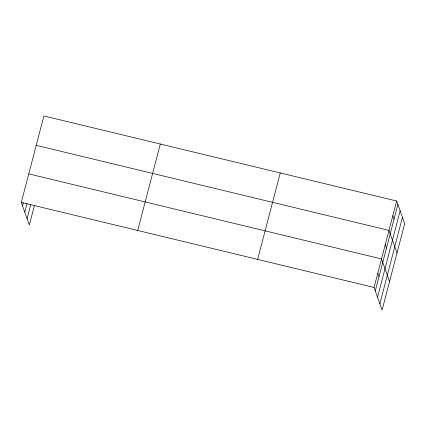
<?xml version="1.0" encoding="UTF-8"?>
<svg xmlns="http://www.w3.org/2000/svg" width="426" height="426" viewBox="0 0 426 426"><rect width="100%" height="100%" fill="white"/><g stroke="black" fill="none" stroke-linecap="round" stroke-linejoin="round"><path stroke-width="0.64" d="M34.527 205.14L29.341 224.987L21.3 202.409L43.899 115.952L396.659 201.013L404.7 223.591L382.101 310.048L374.06 287.465L396.659 201.013M22.53 205.87L23.345 202.765M24.777 212.18L27.051 203.495M27.094 218.676L30.821 204.416M137.71 230.477L160.309 144.025M257.65 259.397L280.249 172.94M375.295 290.926L397.889 204.469M377.542 297.236L400.136 210.779M379.859 303.738L402.453 217.281M36.215 145.346L388.975 230.407L397.016 252.985M28.755 173.877L381.52 258.933L389.561 281.517M21.3 202.409L374.06 287.465M392.82 215.71L394.05 219.172M385.248 244.673L386.478 248.129M377.793 273.199L379.023 276.66"/></g></svg>
